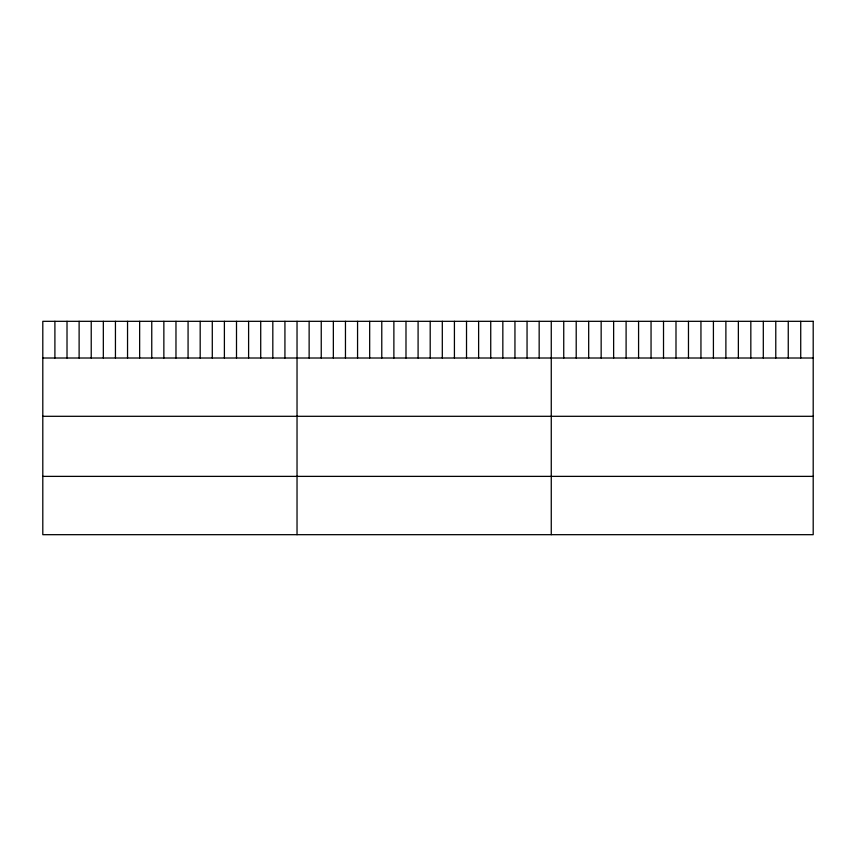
<?xml version="1.0" encoding="UTF-8"?>
<svg xmlns="http://www.w3.org/2000/svg" width="856" height="856" viewBox="0 0 856 856"><rect width="100%" height="100%" fill="white"/><g stroke="black" fill="none" stroke-linecap="round" stroke-linejoin="round"><path stroke-width="1.28" d="M42.8 358.011L813.2 358.011M42.8 416.305L813.2 416.305M42.8 476.375L813.2 476.375M800.724 321.321L800.724 358.011M788.258 321.321L788.258 358.011M775.782 321.321L775.782 358.011M763.306 321.321L763.306 358.011M750.83 321.321L750.83 358.011M738.364 321.321L738.364 358.011M725.888 321.321L725.888 358.011M713.412 321.321L713.412 358.011M700.946 321.321L700.946 358.011M688.47 321.321L688.47 358.011M675.994 321.321L675.994 358.011M663.518 321.321L663.518 358.011M651.052 321.321L651.052 358.011M638.576 321.321L638.576 358.011M626.1 321.321L626.1 358.011M613.634 321.321L613.634 358.011M601.158 321.321L601.158 358.011M588.682 321.321L588.682 358.011M576.206 321.321L576.206 358.011M563.74 321.321L563.74 358.011M551.264 321.321L551.264 534.679M539.162 321.321L539.162 358.011M527.05 321.321L527.05 358.011M514.948 321.321L514.948 358.011M502.836 321.321L502.836 358.011M490.734 321.321L490.734 358.011M478.622 321.321L478.622 358.011M466.52 321.321L466.52 358.011M454.418 321.321L454.418 358.011M442.306 321.321L442.306 358.011M430.204 321.321L430.204 358.011M418.092 321.321L418.092 358.011M405.99 321.321L405.99 358.011M393.878 321.321L393.878 358.011M381.776 321.321L381.776 358.011M369.674 321.321L369.674 358.011M357.562 321.321L357.562 358.011M345.46 321.321L345.46 358.011M333.348 321.321L333.348 358.011M321.246 321.321L321.246 358.011M309.134 321.321L309.134 358.011M297.032 321.321L297.032 534.679M284.93 321.321L284.93 358.011M272.818 321.321L272.818 358.011M260.716 321.321L260.716 358.011M248.604 321.321L248.604 358.011M236.502 321.321L236.502 358.011M224.39 321.321L224.39 358.011M212.288 321.321L212.288 358.011M200.186 321.321L200.186 358.011M188.074 321.321L188.074 358.011M175.972 321.321L175.972 358.011M163.86 321.321L163.86 358.011M151.758 321.321L151.758 358.011M139.646 321.321L139.646 358.011M127.544 321.321L127.544 358.011M115.442 321.321L115.442 358.011M103.33 321.321L103.33 358.011M91.228 321.321L91.228 358.011M79.116 321.321L79.116 358.011M67.014 321.321L67.014 358.011M54.902 321.321L54.902 358.011M813.2 321.321L42.8 321.321L42.8 534.679L813.2 534.679L813.2 321.321"/></g></svg>
